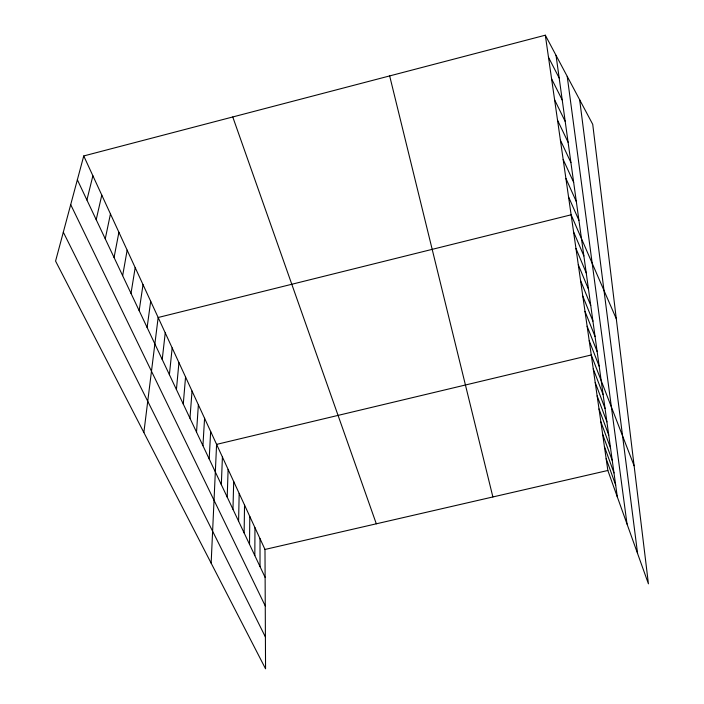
<?xml version="1.0" encoding="UTF-8"?>
<svg xmlns="http://www.w3.org/2000/svg" width="704" height="704" viewBox="0 0 704 704"><rect width="100%" height="100%" fill="white"/><g stroke="black" fill="none" stroke-linecap="round" stroke-linejoin="round"><path stroke-width="1.06" d="M254.83 555.588L254.962 527.692M249.524 544.368L249.806 516.498M244.121 532.91L244.543 505.076M238.594 521.224L239.175 493.425M232.962 509.291L233.702 481.536M227.207 497.103L228.114 469.401M221.329 484.66L222.411 457.019M211.147 563.156L216.594 444.382L591.254 354.974L634.119 465.758M209.194 458.955L210.646 431.473M202.928 445.685L204.574 418.29M196.522 432.115L198.37 404.826M189.966 418.246L192.034 391.063M183.269 404.052L185.557 377.001M176.414 389.541L178.939 362.622M169.4 374.686L172.163 347.926M162.219 359.489L165.238 332.886M143.862 432.52L158.154 317.504L571.12 214.808L616.299 318.798M147.118 327.501L150.682 301.277M139.163 310.658L143.026 284.654M131.006 293.392L135.186 267.626M122.646 275.678L127.151 250.175M114.057 257.497L118.906 232.285M105.248 238.841L110.458 213.928M96.202 219.683L101.79 195.105M86.909 200.006L92.884 175.78M83.75 155.945L55.572 261.087L265.558 668.8L264.986 549.454L83.75 155.945L545.318 35.2L592.733 124.344L648.428 583.836L607.851 470.474L545.318 35.2M264.986 549.454L607.851 470.474M548.504 57.323L559.17 77.986M551.593 78.848L562.232 100.012M63.316 232.188L265.399 636.962M554.602 99.81L565.206 121.44M70.699 204.626L265.25 605.924M557.533 120.226L568.102 142.287M77.361 179.784L265.118 577.377M560.393 140.114L570.918 162.58M563.174 159.5L573.654 182.336M565.893 178.402L576.33 201.59M568.542 196.83L578.934 220.343M573.566 231.845L583.871 255.93M575.96 248.486L586.212 272.826M578.292 264.748L588.509 289.318M580.58 280.632L590.744 305.422M582.806 296.173L592.926 321.156M584.989 311.362L595.056 336.53M587.127 326.216L597.142 351.56M589.213 340.754L599.183 366.256M593.261 368.896L603.126 394.671M595.214 382.527L605.035 408.426M597.133 395.877L606.91 421.881M599.007 408.945L608.731 435.054M600.846 421.749L610.526 447.946M602.65 434.298L612.278 460.574M604.419 446.6L613.994 472.947M606.153 458.656L615.674 485.065M232.76 116.961L376.314 523.811M389.664 75.918L492.879 496.954M556.028 55.334L617.32 496.945M567.213 76.358L627.026 524.04M579.656 99.757L637.586 553.538M260.022 538.683L260.022 566.597"/></g></svg>
